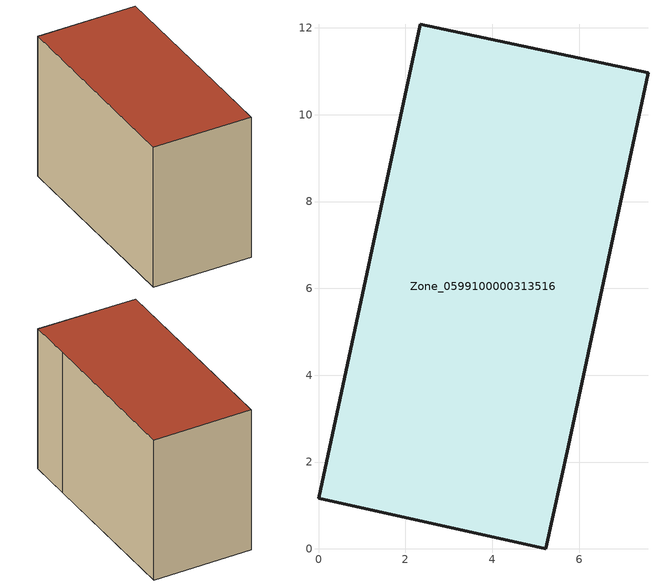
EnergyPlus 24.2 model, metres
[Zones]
Zone_0599100000313516
 floor ground (C_G): 5.23,0 0,1.16 2.35,12.09 7.59,10.97 5.75,2.35 z0
 wall outside (C_F): 0,1.16 5.23,0 5.75,2.35 7.59,10.97 2.35,12.09 0,1.16 z0:7.99
 roof outside (C_R): 5.75,2.35 7.59,10.97 2.35,12.09 0,1.16 5.23,0 z7.99
[BUILDING]
Pand.0599100000313516: North Axis=0; Terrain=City; Loads Convergence Tolerance Value=0.04; Temperature Convergence Tolerance Value=0.4; Solar Distribution=FullExterior; Maximum Number of Warmup Days=25; Minimum Number of Warmup Days=1
[Site:Location]
Rotterdam.The.Hague.AP_ZH_NLD Design_Conditions: Latitude=51.96; Longitude=4.45; Time Zone=1; Elevation=-4.5
[SITE:GROUNDTEMPERATURE:BUILDINGSURFACE]
18, 18, 18, 18, 18, 18, 18, 18, 18, 18, 18, 18
[MATERIAL] Thermal Absorptance=0.9; Solar Absorptance=0.7; Visible Absorptance=0.7
Name | Roughness | Thickness | Conductivity | Density | Specific Heat
G.TI.1975-1991 | MediumSmooth | 0.15 | 0.288461 | 540 | 1210
F.TI.1975-1991 | Rough | 0.3 | 0.230769 | 1920 | 840
R.TI.1975-1991 | MediumRough | 0.2 | 0.153846 | 1500 | 1000
[CONSTRUCTION]
C_G: G.TI.1975-1991
C_F: F.TI.1975-1991
C_R: R.TI.1975-1991
[ZONE]
Zone_0599100000313516: Type=1; Multiplier=1; Ceiling Height=Autocalculate; Volume=Autocalculate; Floor Area=autocalculate; Part of Total Floor Area=Yes
[ZONEINFILTRATION:DESIGNFLOWRATE]
Infil_Zone_0599100000313516: Zone or ZoneList or Space or SpaceList=Zone_0599100000313516; Schedule=AlwaysOn; Design Flow Rate Calculation Method=Flow/Area; Flow Rate per Floor Area=0.003; Constant Term Coefficient=1; Temperature Term Coefficient=0; Velocity Term Coefficient=0; Velocity Squared Term Coefficient=0
[HVACTEMPLATE:ZONE:IDEALLOADSAIRSYSTEM]
Zone_0599100000313516: Maximum Heating Supply Air Temperature=50; Minimum Cooling Supply Air Temperature=13; Maximum Heating Supply Air Humidity Ratio=0.0156; Minimum Cooling Supply Air Humidity Ratio=0.0077; Heating Limit=NoLimit; Cooling Limit=NoLimit; Dehumidification Control Type=ConstantSensibleHeatRatio; Cooling Sensible Heat Ratio=0.7; Dehumidification Setpoint=60; Humidification Control Type=None; Humidification Setpoint=30; Outdoor Air Method=None; Outdoor Air Flow Rate per Person=0.00944; Outdoor Air Flow Rate per Zone Floor Area=0; Outdoor Air Flow Rate per Zone=0; Demand Controlled Ventilation Type=None; Outdoor Air Economizer Type=NoEconomizer; Heat Recovery Type=None; Sensible Heat Recovery Effectiveness=0.7; Latent Heat Recovery Effectiveness=0.65
[ZONECONTROL:THERMOSTAT]
ThermostatControl_Zone_0599100000313516: Zone or ZoneList=Zone_0599100000313516; Control Type Schedule=DualSetpointControlType; Control 1=Thermostat_Zone_0599100000313516; Temperature Difference Between Cutout And Setpoint=0
[THERMOSTATSETPOINT:DUALSETPOINT]
Thermostat_Zone_0599100000313516: Heating Setpoint Temperature Schedule=HeatingSetpoint_Zone_0599100000313516; Cooling Setpoint Temperature Schedule=CoolingSetpoint_Zone_0599100000313516
[SCHEDULE:COMPACT]
HeatingSetpoint_Zone_0599100000313516: Through: 12/31, For: AllDays, Until: 24:00, 21
CoolingSetpoint_Zone_0599100000313516: Through: 12/31, For: AllDays, Until: 24:00, 24
DualSetpointControlType: Through: 12/31, For: AllDays, Until: 24:00, 4
AlwaysOn: Through: 12/31, For: AllDays, Until: 24:00, 1
